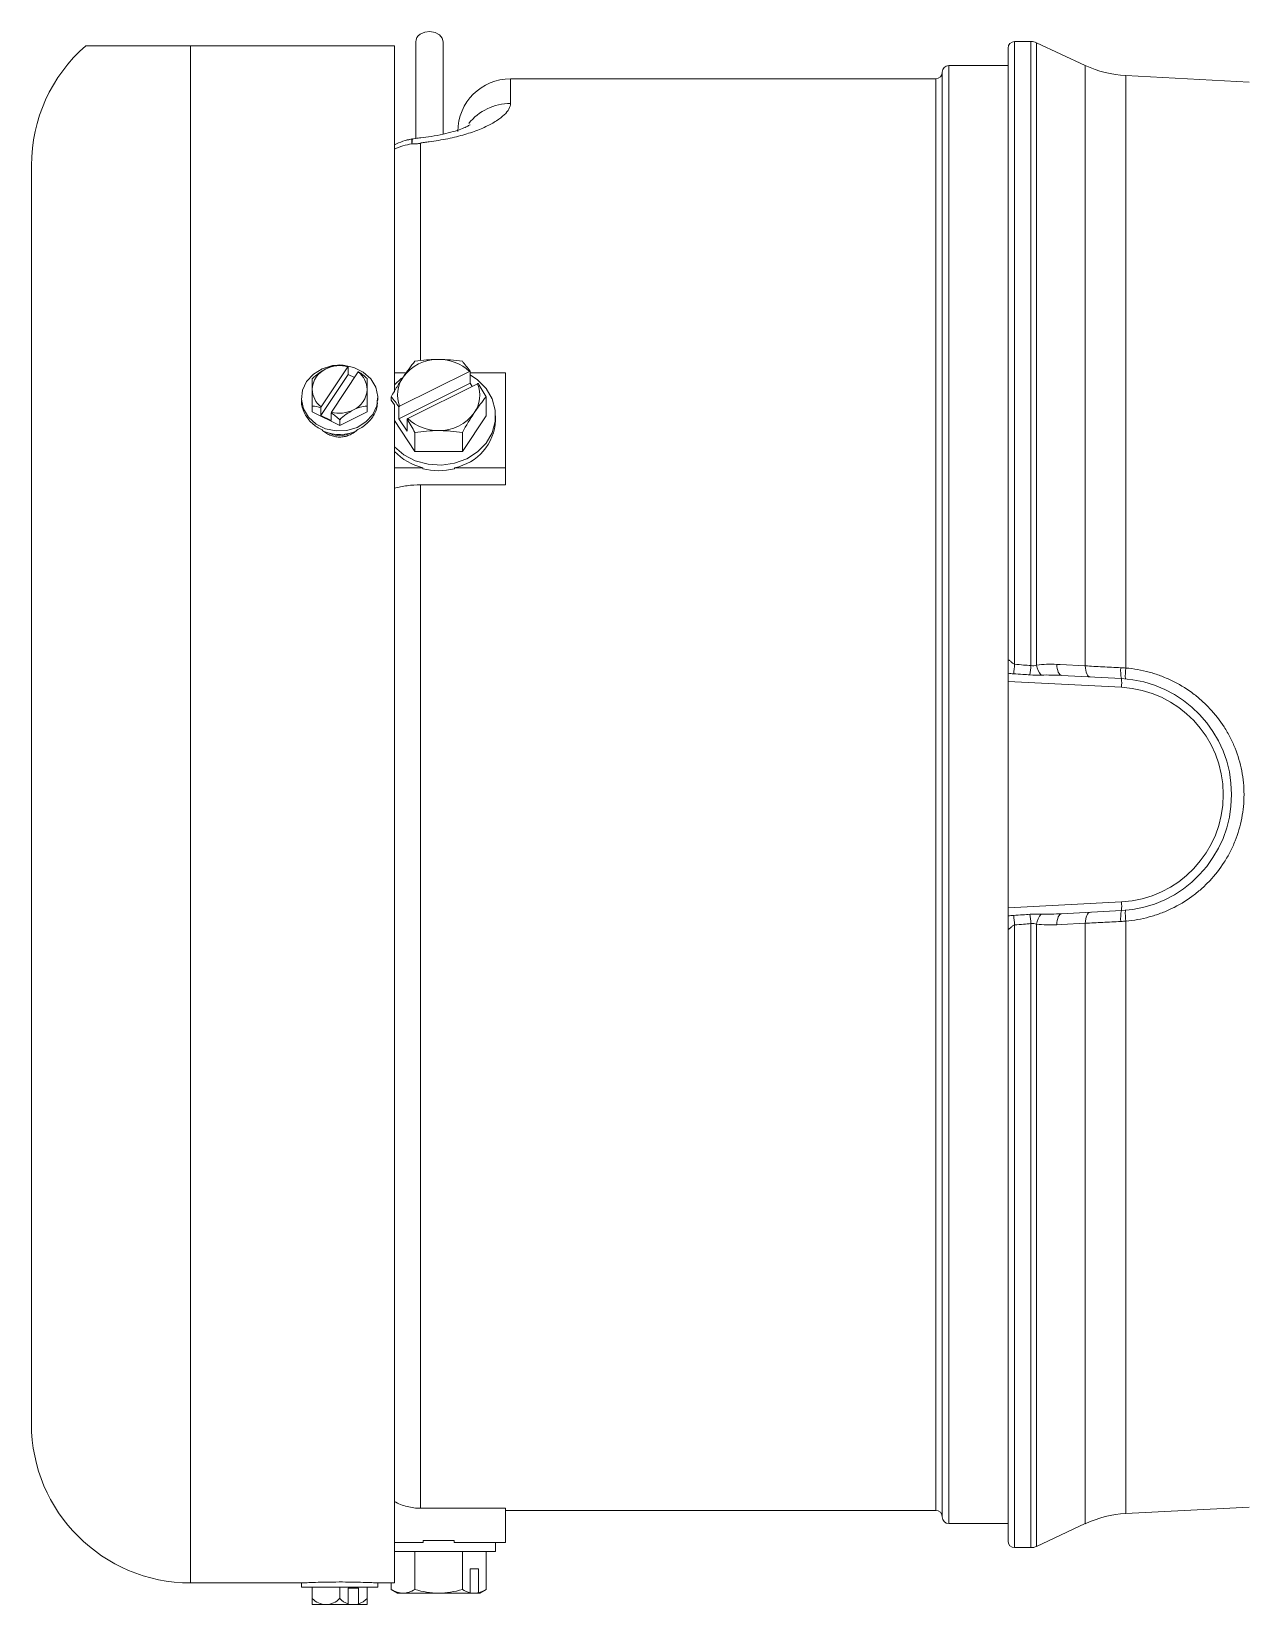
# Model space of a CAD drawing. Header units: inches. Extents: x -11.8 to 9.3, y -4.5 to 4.5.
# Drawn here: x -11.84 to -6.29, y -3.69 to 3.48 of the extents above; entities that cross this region are included whole.
import ezdxf

# ---------------------------------------------------------------- set-up
doc = ezdxf.new("R2010")
doc.units = ezdxf.units.IN
doc.header["$MEASUREMENT"] = 0

msp = doc.modelspace()

# ---------------------------------------------------------------- linework, layer by layer
at = {"color": 7, "linetype": 'Continuous', "lineweight": 15}
for p, q in [((-11.1115, 3.4159), (-10.1815, 3.4159)), ((-10.1815, 3.4159), (-10.1815, 1.8375)), ((-10.084, 3.4329), (-10.084, 2.9932)), ((-9.959, 3.0125), (-9.959, 3.4329)), ((-7.3815, 3.405), (-7.3815, 0.6048)), ((-7.2769, 3.435), (-7.3515, 3.435)), ((-7.029, 3.3256), (-7.2515, 3.4294)), ((-7.3815, 3.325), (-7.6515, 3.325)), ((-7.7115, 3.265), (-9.6515, 3.265)), ((-7.6815, 3.295), (-7.6815, -3.295)), ((-6.2815, 3.25), (-6.8439, 3.2795)), ((-11.8374, -2.87), (-11.8374, 2.87)), ((-10.3934, 1.9514), (-10.5154, 1.7683)), ((-10.3919, 1.9166), (-10.3919, 1.9519)), ((-10.556, 1.8972), (-10.556, 1.7461)), ((-10.3919, 1.9166), (-10.5169, 1.7291)), ((-10.3466, 1.928), (-10.4687, 1.7449)), ((-10.3636, 1.9025), (-10.3919, 1.9166)), ((-10.306, 1.7461), (-10.306, 1.8972)), ((-10.1815, 1.9241), (-10.1279, 1.9241)), ((-10.1482, 1.899), (-10.1815, 1.8693)), ((-10.1606, 1.7141), (-9.8358, 1.8765)), ((-10.1573, 1.7712), (-9.8391, 1.9303)), ((-9.8016, 1.8741), (-10.1198, 1.715)), ((-9.8358, 1.9309), (-9.8358, 1.8765)), ((-9.8358, 1.9241), (-9.675, 1.9241)), ((-9.8261, 1.8618), (-9.8358, 1.8765)), ((-9.675, 1.4129), (-9.675, 1.9241)), ((-10.605, 1.8086), (-10.605, 1.7988)), ((-10.257, 1.7988), (-10.257, 1.8086)), ((-10.1959, 1.7993), (-10.1959, 1.8143)), ((-10.1959, 1.7993), (-10.1815, 1.7776)), ((-9.7629, 1.7276), (-9.7629, 1.8143)), ((-10.556, 1.7461), (-10.431, 1.6836)), ((-10.5154, 1.7683), (-10.5169, 1.7644)), ((-10.5169, 1.7291), (-10.5169, 1.7644)), ((-10.4701, 1.7057), (-10.5169, 1.7291)), ((-10.4687, 1.7449), (-10.4701, 1.741)), ((-10.4701, 1.741), (-10.4701, 1.7057)), ((-10.431, 1.6836), (-10.306, 1.7461)), ((-10.1815, 1.7776), (-10.1815, -3.5958)), ((-10.1606, 1.7141), (-10.1606, 1.7685)), ((-9.8712, 1.5653), (-9.7629, 1.7276)), ((-9.7194, 1.7073), (-9.7194, 1.7276)), ((-10.431, 1.7097), (-10.431, 1.6836)), ((-10.1815, 1.706), (-10.0877, 1.5653)), ((-10.1606, 1.7141), (-10.1231, 1.6578)), ((-10.1231, 1.7123), (-10.1231, 1.6578)), ((-10.0877, 1.5653), (-10.0877, 1.6519)), ((-9.8712, 1.5653), (-9.8712, 1.6519)), ((-10.0877, 1.5653), (-9.8712, 1.5653)), ((-10.1815, 1.4911), (-10.052, 1.4911)), ((-10.052, 1.4911), (-10.052, 1.4864)), ((-9.9068, 1.4864), (-9.9068, 1.4911)), ((-9.9068, 1.4911), (-9.675, 1.4911)), ((-10.0615, 1.4129), (-10.0615, -3.2553)), ((-9.675, 1.4129), (-10.0615, 1.4129)), ((-7.3815, 0.5535), (-7.3815, -0.5535)), ((-6.8638, 0.4893), (-7.3815, 0.5165)), ((-7.1367, 0.5436), (-6.8638, 0.5293)), ((-7.3815, -0.5165), (-6.8638, -0.4893)), ((-6.8638, -0.5293), (-7.1367, -0.5436)), ((-7.3815, -0.6048), (-7.3815, -3.405)), ((-9.675, -3.2553), (-10.0615, -3.2553)), ((-9.675, -3.412), (-9.675, -3.2553)), ((-9.675, -3.265), (-7.7115, -3.265)), ((-6.8439, -3.2795), (-6.2815, -3.25)), ((-7.6515, -3.325), (-7.3815, -3.325)), ((-7.2515, -3.4294), (-7.029, -3.3256)), ((-10.1815, -3.412), (-10.0496, -3.412)), ((-10.0496, -3.412), (-10.0496, -3.4026)), ((-9.9092, -3.4026), (-10.0496, -3.4026)), ((-9.9092, -3.4026), (-9.9092, -3.412)), ((-9.9092, -3.412), (-9.675, -3.412)), ((-9.7194, -3.4526), (-9.7194, -3.412)), ((-7.3515, -3.435), (-7.2769, -3.435)), ((-9.7194, -3.4526), (-10.1815, -3.4526)), ((-10.0877, -3.4526), (-10.0877, -3.6259)), ((-9.8712, -3.4526), (-9.8712, -3.6259)), ((-9.7629, -3.4526), (-9.7629, -3.6259)), ((-9.7983, -3.5316), (-9.8358, -3.5316)), ((-9.8358, -3.6405), (-9.8358, -3.5316)), ((-9.7983, -3.5316), (-9.7983, -3.6405)), ((-11.1115, -3.5959), (-10.605, -3.5959)), ((-10.605, -3.5958), (-10.605, -3.6155)), ((-10.605, -3.6155), (-10.257, -3.6155)), ((-10.556, -3.6945), (-10.556, -3.6155)), ((-10.431, -3.6675), (-10.431, -3.6155)), ((-10.3451, -3.6205), (-10.3919, -3.6205)), ((-10.3919, -3.6205), (-10.3919, -3.6911)), ((-10.3451, -3.6911), (-10.3451, -3.6205)), ((-10.306, -3.6945), (-10.306, -3.6155)), ((-10.257, -3.6155), (-10.257, -3.5958)), ((-10.257, -3.5959), (-10.1959, -3.5959)), ((-10.1815, -3.5958), (-10.1959, -3.5959)), ((-10.1959, -3.5959), (-10.1959, -3.6259)), ((-10.1959, -3.6259), (-10.1669, -3.6426)), ((-9.7919, -3.6426), (-10.1669, -3.6426)), ((-9.7919, -3.6426), (-9.7629, -3.6259)), ((-10.306, -3.6945), (-10.556, -3.6945))]:
    msp.add_line(p, q, dxfattribs=at)
at = {"color": 8, "linetype": 'Continuous', "lineweight": 15}
for p, q in [((-11.1115, 3.4159), (-11.1115, -3.5959)), ((-7.3515, 3.435), (-7.3515, 0.5945)), ((-7.2769, 3.435), (-7.2769, 0.5881)), ((-7.2515, 3.4294), (-7.2515, 0.5908)), ((-7.6515, 3.325), (-7.6515, -3.325)), ((-7.029, 3.3256), (-7.029, 0.5871)), ((-9.6515, 3.265), (-9.6515, 3.152)), ((-7.7115, 3.265), (-7.7115, -3.265)), ((-6.8439, 3.2795), (-6.8439, 0.5773)), ((-10.1015, 2.9682), (-10.1015, 2.9904)), ((-10.0615, 2.9704), (-10.0615, 1.9831)), ((-7.3515, -0.5945), (-7.3515, -3.435)), ((-7.2769, -0.5881), (-7.2769, -3.435)), ((-7.2515, -0.5908), (-7.2515, -3.4294)), ((-7.029, -0.5871), (-7.029, -3.3256)), ((-6.8439, -0.5773), (-6.8439, -3.2795))]:
    msp.add_line(p, q, dxfattribs=at)
at = {"color": 7, "linetype": 'Continuous', "lineweight": 15, "flags": 128}
for points in [[(-9.959, 3.4329), (-9.9629, 3.4496), (-9.9756, 3.4655), (-9.9954, 3.4765), (-10.0191, 3.4809), (-10.0432, 3.4779), (-10.0639, 3.4682)], [(-10.2803, 1.7333), (-10.3109, 1.6996), (-10.3513, 1.6747), (-10.3981, 1.6607), (-10.4475, 1.6586), (-10.4957, 1.6687), (-10.5386, 1.6902), (-10.5727, 1.7212), (-10.5954, 1.7594), (-10.6048, 1.8015), (-10.6001, 1.8442), (-10.5817, 1.884), (-10.5511, 1.9177), (-10.5107, 1.9426), (-10.4639, 1.9566), (-10.4415, 1.9591)], [(-10.4217, 1.9591), (-10.4145, 1.9586), (-10.3663, 1.9485), (-10.3234, 1.9271), (-10.2893, 1.8961), (-10.2666, 1.8579), (-10.2572, 1.8158), (-10.2619, 1.7731), (-10.2803, 1.7333)], [(-10.1815, 1.586), (-10.138, 1.5492), (-10.0858, 1.5222), (-10.0278, 1.5064), (-9.9671, 1.5027), (-9.9072, 1.5114), (-9.8511, 1.5318), (-9.8021, 1.563), (-9.7628, 1.6031), (-9.7353, 1.6501), (-9.7212, 1.7013), (-9.7212, 1.754), (-9.7353, 1.8052), (-9.7628, 1.8522), (-9.8021, 1.8923), (-9.8358, 1.9153)], [(-10.431, 1.6359), (-10.4624, 1.6413), (-10.4762, 1.6476)], [(-10.3858, 1.6476), (-10.3996, 1.6413), (-10.431, 1.6359)], [(-7.1367, 0.5436), (-7.141, 0.5447), (-7.145, 0.5476), (-7.1488, 0.5522), (-7.1521, 0.5583), (-7.1548, 0.5658), (-7.1569, 0.5744), (-7.1582, 0.5839), (-7.1589, 0.594)], [(-7.1589, 0.594), (-7.1428, 0.5931), (-7.029, 0.5871)], [(-7.0068, 0.5368), (-7.0111, 0.5379), (-7.0152, 0.5408), (-7.0189, 0.5454), (-7.0222, 0.5515), (-7.0249, 0.5589), (-7.027, 0.5675), (-7.0284, 0.577), (-7.029, 0.5871)], [(-7.1367, -0.5436), (-7.141, -0.5447), (-7.145, -0.5476), (-7.1488, -0.5522), (-7.1521, -0.5583), (-7.1548, -0.5658), (-7.1569, -0.5744), (-7.1582, -0.5839), (-7.1589, -0.594)], [(-7.0068, -0.5368), (-7.0111, -0.5379), (-7.0152, -0.5408), (-7.0189, -0.5454), (-7.0222, -0.5515), (-7.0249, -0.5589), (-7.027, -0.5675), (-7.0284, -0.577), (-7.029, -0.5871)], [(-7.029, -0.5871), (-7.1377, -0.5928), (-7.1589, -0.594)]]:
    msp.add_lwpolyline(points, dxfattribs=at)
at = {"color": 7, "linetype": 'Continuous', "lineweight": 15}
for centre, radius, start, end in [((-10.0415, 3.432), 0.0425, 121.88988, 178.7925), ((-11.1115, 2.87), 0.7259, 131.2241, 180), ((-7.3515, 3.405), 0.03, 90, 180), ((-7.2769, 3.375), 0.06, 65, 90), ((-7.6515, 3.295), 0.03, 90, 180), ((-6.8177, 3.7788), 0.5, 245, 267), ((-9.6515, 3.025), 0.24, 90, 180), ((-7.7115, 3.295), 0.03, 270, 0), ((-10.0615, 2.7437), 0.25, 99.2069, 118.6854), ((-10.0629, 2.7041), 0.267, 98.31688, 116.37906), ((-10.1415, 3.2372), 0.25, 279.2069, 279.98756), ((-10.4493, 1.8447), 0.1067, 114.44788, 178.17199), ((-10.3841, 1.7231), 0.2446, 116.55941, 134.63618), ((-10.4229, 1.8122), 0.1476, 93.14954, 118.57317), ((-10.4309, 1.8145), 0.142, 74.65766, 116.15598), ((-10.4345, 1.8396), 0.1201, 69.23714, 88.35213), ((-10.3831, 1.9251), 0.0283, 108.18907, 111.36869), ((-9.9839, 1.7909), 0.1942, 88.69497, 144.43513), ((-9.9769, 1.784), 0.201, 46.70118, 90.70913), ((-10.3363, 1.9017), 0.0283, 108.18907, 111.36869), ((-10.4084, 1.8463), 0.1024, 1.01533, 52.8814), ((-10.4741, 1.7277), 0.2387, 45.24459, 57.30334), ((-10.0232, 1.8228), 0.1437, 145.65502, 201.03819), ((-9.9357, 1.8225), 0.1437, 325.65502, 21.03819), ((-10.4536, 1.85), 0.1024, 181.01533, 232.8814), ((-10.4127, 1.8515), 0.1067, 294.44788, 358.17199), ((-10.5595, 1.6521), 0.1201, 69.23714, 88.35213), ((-10.5991, 1.5402), 0.2387, 45.24459, 57.30334), ((-10.4311, 1.8818), 0.142, 254.65766, 296.15598), ((-10.2591, 1.5356), 0.2446, 116.55941, 134.63618), ((-10.2979, 1.6247), 0.1476, 93.14954, 118.57317), ((-9.975, 1.8544), 0.1942, 268.69497, 324.43513), ((-10.431, 1.8405), 0.198, 248.94672, 293.33047), ((-9.9819, 1.8613), 0.201, 226.70118, 270.70913), ((-9.9505, 1.7183), 0.2313, 280.88451, 357.28318), ((-9.9897, 1.7492), 0.2655, 223.73541, 256.41558), ((-9.9794, 1.776), 0.2985, 255.92141, 284.07859), ((-9.2071, 0.7515), 1.8623, 353.82179, 355.16558), ((-9.1874, 0.7609), 1.9183, 353.56928, 354.83031), ((-7.171, 0.6005), 0.0811, 186.89703, 223.04536), ((-6.7355, 0.5611), 0.1321, 172.35503, 193.93007), ((-6.5401, 0.5401), 0.3061, 173.03086, 182.265), ((-7.0552, 0.5093), 0.1925, 354.04331, 5.95669), ((-6.8915, 0), 0.53, 273, 87), ((-6.8894, 0), 0.49, 273, 87), ((-7.0552, -0.5093), 0.1925, 354.04331, 5.95669), ((-9.2071, -0.7515), 1.8623, 4.83442, 6.17821), ((-9.1874, -0.7609), 1.9183, 5.16969, 6.43072), ((-7.171, -0.6005), 0.0811, 136.95464, 173.10297), ((-6.7355, -0.5611), 0.1321, 166.06993, 187.64497), ((-6.5401, -0.5401), 0.3061, 177.735, 186.96914), ((-11.1115, -2.87), 0.7259, 180, 270), ((-7.7115, -3.295), 0.03, 0, 90), ((-7.6515, -3.295), 0.03, 180, 270), ((-6.8177, -3.7788), 0.5, 93, 115), ((-7.3515, -3.405), 0.03, 180, 270), ((-7.2769, -3.375), 0.06, 270, 295), ((-10.4925, -3.6062), 0.0883, 223.9815, 269.31463), ((-10.4946, -3.6062), 0.0883, 270.68537, 316.0185), ((-10.3655, -3.6033), 0.0917, 224.4541, 253.29918), ((-10.5591, -3.6198), 0.1818, 335.74625, 336.90415), ((-10.5124, -3.6198), 0.1818, 335.74625, 336.90415), ((-10.3715, -3.6033), 0.0917, 286.70082, 315.5459)]:
    msp.add_arc(centre, radius, start, end, dxfattribs=at)
at = {"color": 8, "linetype": 'Continuous', "lineweight": 15}
msp.add_arc((-9.6528, 2.9094), 0.2426, 89.69293, 141.35797, dxfattribs=at)
at = {"color": 7, "linetype": 'Continuous', "lineweight": 15}
for points, knots in [([(-11.5899, 3.4159), (-11.586, 3.4159), (-11.58, 3.4159), (-11.5383, 3.4159), (-11.495, 3.4159), (-11.4414, 3.4159), (-11.3802, 3.4159), (-11.3029, 3.4159), (-11.2143, 3.4159), (-11.1487, 3.4159), (-11.1167, 3.4159), (-11.1115, 3.4159)], [0, 0, 0, 0, 0.276485, 0.418258, 0.559882, 0.65344, 0.748414, 0.848685, 0.92699, 0.988165, 1, 1, 1, 1]), ([(-9.6515, 3.152), (-9.6515, 3.144), (-9.6539, 3.1357), (-9.6634, 3.1186), (-9.6705, 3.1097), (-9.6896, 3.0915), (-9.7014, 3.0824), (-9.7225, 3.0689), (-9.73, 3.0644), (-9.7463, 3.0555), (-9.7551, 3.0511), (-9.7828, 3.038), (-9.8032, 3.0298), (-9.8366, 3.0182), (-9.8482, 3.0145), (-9.8723, 3.0074), (-9.8849, 3.004), (-9.9237, 2.9944), (-9.9511, 2.9888), (-9.9936, 2.982), (-10.008, 2.9799), (-10.0298, 2.977), (-10.0371, 2.9761), (-10.0479, 2.9746), (-10.0516, 2.9741), (-10.0568, 2.9732), (-10.0586, 2.9728), (-10.0609, 2.9722), (-10.0617, 2.9719), (-10.0623, 2.9713), (-10.0624, 2.9711), (-10.0621, 2.9708), (-10.0618, 2.9706), (-10.0615, 2.9704)], [0, 0, 0, 0, 0.125, 0.125, 0.25, 0.25, 0.375, 0.375, 0.4375, 0.4375, 0.5, 0.5, 0.625, 0.625, 0.6875, 0.6875, 0.75, 0.75, 0.875, 0.875, 0.9375, 0.9375, 0.96875, 0.96875, 0.984375, 0.984375, 0.992188, 0.992188, 0.996094, 0.996094, 0.998047, 0.998047, 1, 1, 1, 1]), ([(-9.8356, 3.0554), (-9.8355, 3.0555), (-9.8341, 3.0566), (-9.8395, 3.0526), (-9.8525, 3.046), (-9.8775, 3.0354), (-9.9134, 3.0235), (-9.959, 3.0118), (-10.0098, 3.0026), (-10.0526, 2.997), (-10.0902, 2.9929), (-10.1117, 2.9878), (-10.1256, 2.9845)], [0, 0, 0, 0, 0.007853, 0.101386, 0.208358, 0.32934, 0.456007, 0.59299, 0.735412, 0.849855, 0.903091, 1, 1, 1, 1]), ([(-10.1011, 2.9681), (-10.1006, 2.9678), (-10.0998, 2.9678), (-10.0982, 2.9678), (-10.0974, 2.9678), (-10.095, 2.9678), (-10.0933, 2.9679), (-10.0883, 2.9682), (-10.0849, 2.9684), (-10.0782, 2.9689), (-10.0748, 2.9691), (-10.0681, 2.9697), (-10.0647, 2.97), (-10.0615, 2.9704)], [0, 0, 0, 0, 0.0625, 0.0625, 0.125, 0.125, 0.25, 0.25, 0.5, 0.5, 0.75, 0.75, 1, 1, 1, 1]), ([(-9.9794, 1.985), (-9.9886, 1.985), (-9.9978, 1.9848), (-10.0161, 1.9841), (-10.0252, 1.9835), (-10.0522, 1.9813), (-10.07, 1.9792), (-10.0877, 1.9767)], [0, 0, 0, 0, 0.25, 0.25, 0.5, 0.5, 1, 1, 1, 1]), ([(-10.1418, 1.9038), (-10.1464, 1.8969), (-10.151, 1.8898), (-10.1601, 1.8754), (-10.1647, 1.868), (-10.1782, 1.8455), (-10.1871, 1.8301), (-10.1959, 1.8143)], [0, 0, 0, 0, 0.25, 0.25, 0.5, 0.5, 1, 1, 1, 1]), ([(-10.6039, 1.7987), (-10.6043, 1.7965), (-10.6074, 1.7777), (-10.5944, 1.7414), (-10.5649, 1.697), (-10.5321, 1.6734), (-10.513, 1.6644), (-10.5112, 1.6635)], [0, 0, 0, 0, 0.040154, 0.348753, 0.657393, 0.966352, 1, 1, 1, 1]), ([(-10.3526, 1.6627), (-10.3511, 1.6633), (-10.3323, 1.672), (-10.3053, 1.6908), (-10.2753, 1.7275), (-10.258, 1.7632), (-10.2591, 1.7895), (-10.2594, 1.7988)], [0, 0, 0, 0, 0.026413, 0.331707, 0.525822, 0.831075, 1, 1, 1, 1]), ([(-9.8171, 1.7415), (-9.8125, 1.7483), (-9.8078, 1.7551), (-9.7987, 1.768), (-9.7942, 1.7742), (-9.7807, 1.7923), (-9.7718, 1.8036), (-9.7629, 1.8143)], [0, 0, 0, 0, 0.25, 0.25, 0.5, 0.5, 1, 1, 1, 1]), ([(-10.3526, 1.6627), (-10.3576, 1.6577), (-10.3631, 1.6532), (-10.3751, 1.6453), (-10.3817, 1.6418), (-10.3953, 1.6364), (-10.4024, 1.6343), (-10.4172, 1.6315), (-10.4246, 1.6309), (-10.4395, 1.6309), (-10.4471, 1.6317), (-10.4617, 1.6346), (-10.4687, 1.6367), (-10.4824, 1.6424), (-10.4889, 1.6458), (-10.5007, 1.6538), (-10.5063, 1.6584), (-10.5112, 1.6635)], [0, 0, 0, 0, 0.125, 0.125, 0.25, 0.25, 0.375, 0.375, 0.5, 0.5, 0.625, 0.625, 0.75, 0.75, 0.875, 0.875, 1, 1, 1, 1]), ([(-9.9794, 1.6603), (-9.9702, 1.6603), (-9.961, 1.6601), (-9.9428, 1.6593), (-9.9337, 1.6587), (-9.9067, 1.6565), (-9.8888, 1.6544), (-9.8712, 1.6519)], [0, 0, 0, 0, 0.25, 0.25, 0.5, 0.5, 1, 1, 1, 1]), ([(-10.0615, 1.4129), (-10.0825, 1.4129), (-10.1031, 1.4116), (-10.1333, 1.4077), (-10.1433, 1.4061), (-10.1628, 1.4023), (-10.1723, 1.4), (-10.1815, 1.3975)], [0, 0, 0, 0, 0.5, 0.5, 0.75, 0.75, 1, 1, 1, 1]), ([(-7.3815, 0.6048), (-7.3815, 0.6068), (-7.3814, 0.6088), (-7.3807, 0.6119), (-7.3801, 0.613), (-7.3782, 0.6136), (-7.3771, 0.6132), (-7.3746, 0.6117), (-7.3733, 0.6106), (-7.3693, 0.607), (-7.3664, 0.604), (-7.3599, 0.5985), (-7.3561, 0.5957), (-7.3515, 0.5945)], [0, 0, 0, 0, 0.125, 0.125, 0.25, 0.25, 0.375, 0.375, 0.5, 0.5, 0.75, 0.75, 1, 1, 1, 1]), ([(-7.3815, 0.5535), (-7.3815, 0.5561), (-7.3815, 0.5596), (-7.3815, 0.5679), (-7.3815, 0.5728), (-7.3815, 0.583), (-7.3815, 0.5885), (-7.3815, 0.596), (-7.3815, 0.5984), (-7.3815, 0.6022), (-7.3815, 0.6037), (-7.3815, 0.6048)], [0, 0, 0, 0, 0.25, 0.25, 0.5, 0.5, 0.75, 0.75, 0.875, 0.875, 1, 1, 1, 1]), ([(-7.3515, 0.5945), (-7.3378, 0.5934), (-7.324, 0.5922), (-7.3103, 0.591), (-7.2991, 0.5901), (-7.288, 0.5891), (-7.2769, 0.5881)], [0, 0, 0, 0, 0.001051433, 0.001051433, 0.001051433, 0.001903169, 0.001903169, 0.001903169, 0.001903169]), ([(-7.2769, 0.5881), (-7.2724, 0.5873), (-7.2678, 0.5872), (-7.2593, 0.5884), (-7.2553, 0.5895), (-7.2515, 0.5908)], [0, 0, 0, 0, 0.5, 0.5, 1, 1, 1, 1]), ([(-7.029, 0.5871), (-7.0033, 0.5856), (-6.9769, 0.5842), (-6.9226, 0.5814), (-6.8947, 0.58), (-6.8665, 0.5787)], [0, 0, 0, 0, 0.5, 0.5, 1, 1, 1, 1]), ([(-6.8439, 0.5773), (-6.8075, 0.5742), (-6.772, 0.5678), (-6.7199, 0.5537), (-6.7027, 0.5482), (-6.6688, 0.5355), (-6.6519, 0.5284), (-6.6028, 0.5048), (-6.5719, 0.4863), (-6.5283, 0.4545), (-6.5142, 0.4432), (-6.4869, 0.4191), (-6.4738, 0.4064), (-6.4367, 0.367), (-6.4145, 0.3387), (-6.3854, 0.2931), (-6.3763, 0.2773), (-6.3596, 0.2449), (-6.3521, 0.2285), (-6.3321, 0.1783), (-6.3219, 0.1438), (-6.3116, 0.0904), (-6.309, 0.0722), (-6.3055, 0.0362), (-6.3046, 0.0181), (-6.3046, -0.0359), (-6.308, -0.0718), (-6.3218, -0.1434), (-6.332, -0.1781), (-6.352, -0.2282), (-6.3595, -0.2446), (-6.376, -0.2768), (-6.3851, -0.2926), (-6.4144, -0.3385), (-6.4365, -0.3668), (-6.4735, -0.4062), (-6.4865, -0.4187), (-6.5137, -0.4428), (-6.5279, -0.4542), (-6.5717, -0.4862), (-6.6026, -0.5047), (-6.6514, -0.5281), (-6.6681, -0.5353), (-6.7023, -0.548), (-6.7196, -0.5536), (-6.7719, -0.5678), (-6.8075, -0.5742), (-6.8439, -0.5773)], [0, 0, 0, 0, 0.0625, 0.0625, 0.09375, 0.09375, 0.125, 0.125, 0.1875, 0.1875, 0.21875, 0.21875, 0.25, 0.25, 0.3125, 0.3125, 0.34375, 0.34375, 0.375, 0.375, 0.4375, 0.4375, 0.46875, 0.46875, 0.5, 0.5, 0.5625, 0.5625, 0.625, 0.625, 0.65625, 0.65625, 0.6875, 0.6875, 0.75, 0.75, 0.78125, 0.78125, 0.8125, 0.8125, 0.875, 0.875, 0.90625, 0.90625, 0.9375, 0.9375, 1, 1, 1, 1]), ([(-7.2811, 0.5461), (-7.2922, 0.5468), (-7.3034, 0.5476), (-7.3145, 0.5483), (-7.3282, 0.5492), (-7.342, 0.5502), (-7.3557, 0.5511)], [0, 0, 0, 0, 0.000849736, 0.000849736, 0.000849736, 0.001898795, 0.001898795, 0.001898795, 0.001898795]), ([(-7.3815, -0.5535), (-7.3815, -0.5561), (-7.3815, -0.5596), (-7.3815, -0.5679), (-7.3815, -0.5728), (-7.3815, -0.583), (-7.3815, -0.5885), (-7.3815, -0.596), (-7.3815, -0.5984), (-7.3815, -0.6022), (-7.3815, -0.6037), (-7.3815, -0.6048)], [0, 0, 0, 0, 0.25, 0.25, 0.5, 0.5, 0.75, 0.75, 0.875, 0.875, 1, 1, 1, 1]), ([(-7.3557, -0.5511), (-7.342, -0.5502), (-7.3282, -0.5492), (-7.3145, -0.5483), (-7.3034, -0.5476), (-7.2922, -0.5468), (-7.2811, -0.5461)], [0, 0, 0, 0, 0.001049059, 0.001049059, 0.001049059, 0.001898795, 0.001898795, 0.001898795, 0.001898795]), ([(-7.3515, -0.5945), (-7.3538, -0.5951), (-7.3559, -0.5961), (-7.3598, -0.5985), (-7.3615, -0.5999), (-7.3664, -0.604), (-7.3693, -0.607), (-7.3733, -0.6106), (-7.3746, -0.6117), (-7.377, -0.6132), (-7.3782, -0.6136), (-7.3801, -0.613), (-7.3807, -0.6119), (-7.3814, -0.6088), (-7.3815, -0.6068), (-7.3815, -0.6048)], [0, 0, 0, 0, 0.125, 0.125, 0.25, 0.25, 0.5, 0.5, 0.625, 0.625, 0.75, 0.75, 0.875, 0.875, 1, 1, 1, 1]), ([(-7.2769, -0.5881), (-7.288, -0.5891), (-7.2991, -0.5901), (-7.3103, -0.591), (-7.324, -0.5922), (-7.3378, -0.5934), (-7.3515, -0.5945)], [0, 0, 0, 0, 0.000851736, 0.000851736, 0.000851736, 0.001903169, 0.001903169, 0.001903169, 0.001903169]), ([(-7.2515, -0.5908), (-7.2553, -0.5895), (-7.2593, -0.5883), (-7.268, -0.5872), (-7.2724, -0.5873), (-7.2769, -0.5881)], [0, 0, 0, 0, 0.5, 0.5, 1, 1, 1, 1]), ([(-6.8665, -0.5787), (-6.8947, -0.58), (-6.9223, -0.5814), (-6.9766, -0.5842), (-7.0033, -0.5856), (-7.029, -0.5871)], [0, 0, 0, 0, 0.5, 0.5, 1, 1, 1, 1]), ([(-10.0615, -3.2553), (-10.0719, -3.2553), (-10.0822, -3.2546), (-10.1028, -3.252), (-10.1132, -3.2501), (-10.1335, -3.2449), (-10.1434, -3.2417), (-10.1629, -3.234), (-10.1724, -3.2295), (-10.1815, -3.2245)], [0, 0, 0, 0, 0.25, 0.25, 0.5, 0.5, 0.75, 0.75, 1, 1, 1, 1]), ([(-10.2595, -3.5958), (-10.2589, -3.5958), (-10.257, -3.5959), (-10.275, -3.595), (-10.3105, -3.5936), (-10.3606, -3.5922), (-10.4184, -3.5915), (-10.4776, -3.5918), (-10.5316, -3.5929), (-10.5739, -3.5944), (-10.6009, -3.5957), (-10.603, -3.5958), (-10.604, -3.5959)], [0, 0, 0, 0, 0.0497293, 0.1565846, 0.2635011, 0.3705228, 0.4775297, 0.5844239, 0.6912828, 0.7982384, 0.9052726, 1, 1, 1, 1]), ([(-10.1418, -3.6426), (-10.1464, -3.6426), (-10.151, -3.6422), (-10.1601, -3.6407), (-10.1647, -3.6396), (-10.1782, -3.6352), (-10.1871, -3.631), (-10.1959, -3.6259)], [0, 0, 0, 0, 0.25, 0.25, 0.5, 0.5, 1, 1, 1, 1]), ([(-9.9794, -3.6426), (-9.9886, -3.6426), (-9.9978, -3.6422), (-10.0161, -3.6407), (-10.0252, -3.6396), (-10.0522, -3.6352), (-10.07, -3.631), (-10.0877, -3.6259)], [0, 0, 0, 0, 0.25, 0.25, 0.5, 0.5, 1, 1, 1, 1])]:
    msp.add_open_spline(points, degree=3, knots=knots, dxfattribs=at)
for points in [[(-10.1011, 2.9681), (-10.1012, 2.9681), (-10.1014, 2.9682), (-10.1015, 2.9682)], [(-10.0877, 1.9767), (-10.1054, 1.9552), (-10.1234, 1.9315), (-10.1418, 1.9038)], [(-9.8712, 1.9767), (-9.9066, 1.9818), (-9.9425, 1.985), (-9.9794, 1.985)], [(-9.8712, 1.9767), (-9.8596, 1.9626), (-9.8477, 1.9474), (-9.8358, 1.9309)], [(-9.8391, 1.9303), (-9.838, 1.9305), (-9.8369, 1.9307), (-9.8358, 1.9309)], [(-9.7983, 1.8746), (-9.7994, 1.8745), (-9.8005, 1.8743), (-9.8016, 1.8741)], [(-9.7983, 1.8746), (-9.7862, 1.8551), (-9.7745, 1.8349), (-9.7629, 1.8143)], [(-10.1959, 1.8143), (-10.1844, 1.8003), (-10.1725, 1.785), (-10.1606, 1.7685)], [(-10.1606, 1.7685), (-10.1595, 1.7694), (-10.1584, 1.7703), (-10.1573, 1.7712)], [(-9.8712, 1.6519), (-9.8535, 1.6836), (-9.8355, 1.7138), (-9.8171, 1.7415)], [(-10.1198, 1.715), (-10.1209, 1.7141), (-10.122, 1.7132), (-10.1231, 1.7123)], [(-10.1231, 1.7123), (-10.111, 1.6928), (-10.0992, 1.6725), (-10.0877, 1.6519)], [(-10.0877, 1.6519), (-10.0523, 1.657), (-10.0163, 1.6603), (-9.9794, 1.6603)], [(-7.2515, 0.5908), (-7.2209, 0.595), (-7.19, 0.5956), (-7.1589, 0.594)], [(-6.8665, 0.5787), (-6.8589, 0.5783), (-6.8514, 0.5778), (-6.8439, 0.5773)], [(-7.3557, 0.5511), (-7.3643, 0.5516), (-7.3729, 0.5525), (-7.3815, 0.5535)], [(-7.2303, 0.5452), (-7.247, 0.5448), (-7.264, 0.5449), (-7.2811, 0.5461)], [(-7.1367, 0.5436), (-7.1679, 0.5452), (-7.1991, 0.546), (-7.2303, 0.5452)], [(-7.3815, -0.5535), (-7.3729, -0.5525), (-7.3643, -0.5516), (-7.3557, -0.5511)], [(-7.2811, -0.5461), (-7.264, -0.5449), (-7.247, -0.5448), (-7.2303, -0.5452)], [(-7.2303, -0.5452), (-7.1991, -0.546), (-7.1679, -0.5452), (-7.1367, -0.5436)], [(-7.1589, -0.594), (-7.19, -0.5956), (-7.2209, -0.595), (-7.2515, -0.5908)], [(-6.8439, -0.5773), (-6.8514, -0.5778), (-6.8589, -0.5783), (-6.8665, -0.5787)], [(-10.0877, -3.6259), (-10.1054, -3.6361), (-10.1234, -3.6426), (-10.1418, -3.6426)], [(-9.8712, -3.6259), (-9.9066, -3.6361), (-9.9425, -3.6426), (-9.9794, -3.6426)], [(-9.8712, -3.6259), (-9.8596, -3.6326), (-9.8477, -3.6378), (-9.8358, -3.6405)], [(-9.8391, -3.6426), (-9.838, -3.6419), (-9.8369, -3.6412), (-9.8358, -3.6405)], [(-9.7983, -3.6405), (-9.7994, -3.6412), (-9.8005, -3.6419), (-9.8016, -3.6426)], [(-9.7983, -3.6405), (-9.7862, -3.6378), (-9.7745, -3.6326), (-9.7629, -3.6259)]]:
    msp.add_open_spline(points, degree=3, dxfattribs=at)
at = {"color": 8, "linetype": 'Continuous', "lineweight": 15}
msp.add_open_spline([(-10.1011, 2.9681), (-10.1011, 2.9691), (-10.1011, 2.9722), (-10.101, 2.9772), (-10.1007, 2.9823), (-10.1001, 2.9874), (-10.0995, 2.9915), (-10.0982, 2.99), (-10.0978, 2.9895)], degree=3, knots=[0, 0, 0, 0, 0.075154, 0.208103, 0.395846, 0.543678, 0.860256, 1, 1, 1, 1], dxfattribs=at)

doc.saveas('drawing.dxf')
